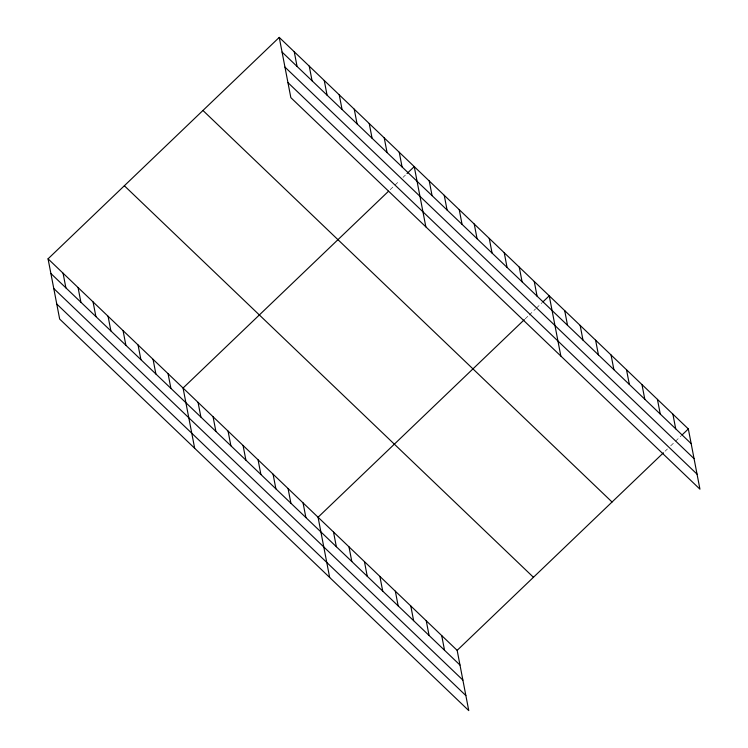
<?xml version="1.0" encoding="UTF-8"?>
<svg xmlns="http://www.w3.org/2000/svg" width="748" height="748" viewBox="0 0 748 748"><rect width="100%" height="100%" fill="white"/><g stroke="black" fill="none" stroke-linecap="round" stroke-linejoin="round"><path stroke-width="0.56" stroke-dasharray="3.74 2.81" d="M390.147 189.683L394.168 185.841M394.972 185.065L398.983 181.222M403.004 177.379L405.407 175.069M525.152 318.891L528.369 315.815M529.173 315.048L535.596 308.887M536.4 308.12L542.02 302.734M665.047 451.24L667.459 448.94M670.666 445.864L674.687 442.012M675.491 441.245L681.11 435.86"/><path stroke-width="1.12" d="M48.059 258.827L457.159 650.358L468.762 710.6L59.662 319.059L48.059 258.827L279.238 37.4L688.338 428.941L699.941 489.173L290.841 97.642L279.238 37.4M388.549 191.217L183.064 388.034L194.667 448.267M407.015 173.527L414.242 166.608L425.846 226.85M524.348 319.658L318.068 517.242L329.662 577.475M542.824 301.968L549.247 295.815L560.841 356.057M457.159 650.358L663.448 452.783M681.914 435.093L688.338 428.941M282.071 52.08L691.161 443.62M284.96 67.114L694.06 458.655M287.943 82.607L697.043 474.148M202.951 110.47L612.051 502.011M124.355 185.756L533.446 577.288M50.892 273.506L459.983 665.047M53.781 288.541L462.881 680.082M56.764 304.025L465.864 695.565M672.882 414.149L675.706 428.828M657.427 399.357L660.26 414.037M641.971 384.566L644.804 399.245M626.515 369.774L629.349 384.453M611.06 354.982L613.893 369.662M595.604 340.19L598.437 354.87M580.158 325.399L582.982 340.078M564.703 310.607L567.526 325.286M534.24 281.463L537.073 296.143M519.243 267.101L522.076 281.79M504.245 252.749L507.069 267.429M489.248 238.388L492.072 253.076M474.241 224.035L477.074 238.715M459.244 209.674L462.068 224.363M444.247 195.322L447.07 210.001M429.24 180.96L432.073 195.649M399.245 152.255L402.069 166.935M384.238 137.894L387.071 152.583M369.241 123.542L372.074 138.221M354.243 109.18L357.067 123.869M339.237 94.828L342.07 109.507M441.703 635.566L444.536 650.255M324.239 80.466L327.072 95.155M426.248 620.775L429.081 635.463M309.242 66.114L312.066 80.793M410.792 605.983L413.625 620.672M294.245 51.752L297.068 66.441M395.337 591.191L398.17 605.88M379.881 576.399L382.714 591.088M364.435 561.608L367.259 576.297M348.979 546.825L351.803 561.505M333.524 532.034L336.348 546.713M303.062 502.88L305.895 517.569M288.064 488.528L290.897 503.208M273.067 474.167L275.89 488.855M258.069 459.814L260.893 474.494M243.063 445.453L245.896 460.142M228.065 431.1L230.889 445.78M213.068 416.739L215.892 431.428M198.061 402.387L200.894 417.066M168.066 373.673L170.89 388.362M153.059 359.321L155.893 374M138.062 344.959L140.895 359.648M123.065 330.607L125.888 345.286M108.067 316.245L110.891 330.934M93.061 301.893L95.894 316.572M78.063 287.531L80.887 302.22M63.066 273.179L65.889 287.858"/></g></svg>
